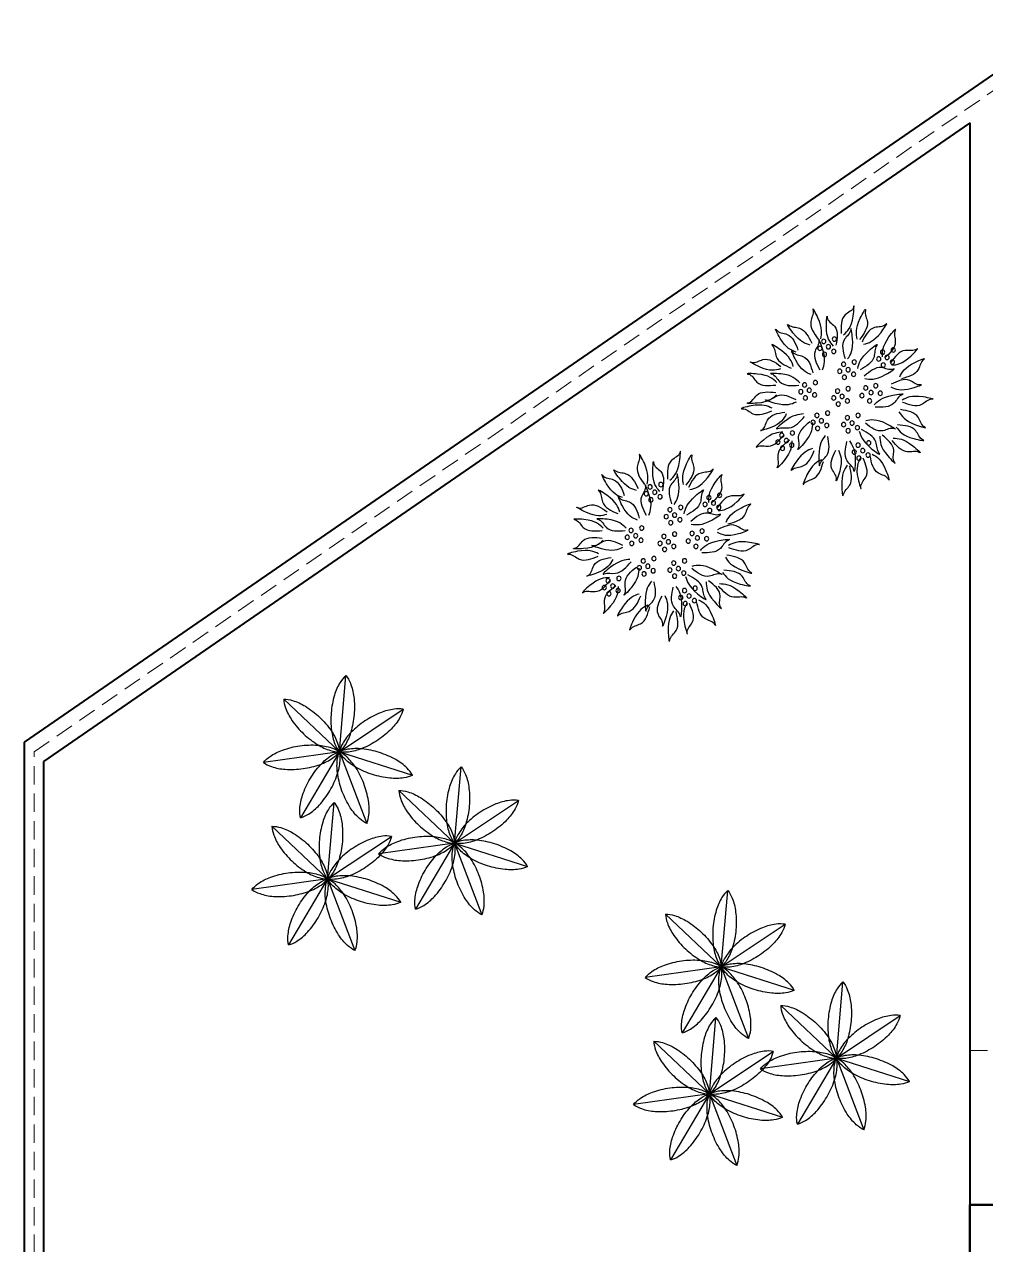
# Model space of a CAD drawing. Header units: millimetres. Extents: x 81693 to 98868, y 6565 to 11437.
# Drawn here: x 94479.4 to 94811.5, y 10644.3 to 11066 of the extents above; entities that cross this region are included whole.
import ezdxf

# ---------------------------------------------------------------- set-up
doc = ezdxf.new("R2010")
doc.units = ezdxf.units.MM
doc.linetypes.add('HIDDEN', pattern=[9.525, 6.35, -3.175])
for name, color, linetype, lineweight in [('Hachura', 1, 'Continuous', 9), ('Parede Baixa', 5, 'Continuous', 50), ('Parede Corte', 4, 'Continuous', 40), ('Projeção Cobertura', 2, 'HIDDEN', 20), ('Projeção Viga', 1, 'HIDDEN', 9)]:
    doc.layers.add(name, color=color, linetype=linetype, lineweight=lineweight)
doc.layers.add('MOLHO', color=114, linetype='Continuous')
doc.layers.add('paisajismo', color=7, linetype='Continuous')

# ---------------------------------------------------------------- blocks, each defined once
blk = doc.blocks.new('A$C375069E9')
at = {"layer": 'paisajismo', "color": 221}
for centre in [(1.295, 2.06), (0.523, 1.919), (1.305, 1.899), (1.375, 1.959), (1.436, 2.03), (1.486, 1.939), (0.533, 1.759), (0.603, 1.819), (0.663, 1.889), (0.713, 1.799), (1.034, 1.759), (1.426, 1.859), (0.653, 1.719), (1.044, 1.598), (1.115, 1.658), (1.175, 1.729), (1.225, 1.638), (0.753, 1.448), (0.884, 1.418), (1.165, 1.558), (1.546, 1.488), (1.687, 1.458), (0.693, 1.348), (0.814, 1.358), (0.934, 1.317), (1.115, 1.408), (1.195, 1.307), (1.255, 1.378), (1.305, 1.287), (1.556, 1.327), (1.626, 1.388), (1.677, 1.287), (1.737, 1.368), (0.834, 1.247), (1.125, 1.247), (1.245, 1.207), (0.984, 1.057), (1.064, 0.956), (1.125, 1.027), (1.175, 0.936), (1.386, 1.087), (1.466, 0.986), (1.526, 1.057), (1.576, 0.966), (0.994, 0.896), (1.115, 0.856), (1.396, 0.926), (1.516, 0.886), (1.847, 0.826), (1.988, 0.796), (0.844, 0.696), (0.984, 0.666), (1.857, 0.666), (1.927, 0.726), (1.978, 0.625), (2.038, 0.706), (0.854, 0.535), (0.924, 0.595), (0.974, 0.495), (1.034, 0.575)]:
    blk.add_circle(centre, 0.0284, dxfattribs=at)
at = {"layer": 'paisajismo', "color": 124}
for points in [[(0.998, 2.06), (0.956, 2.334), (0.888, 2.44), (0.889, 2.435), (0.863, 2.285), (0.965, 2.054)], [(1.176, 2.118), (1.049, 2.364), (1.042, 2.49), (1.043, 2.485), (1.153, 2.379), (1.207, 2.133)], [(1.475, 2.065), (1.512, 2.34), (1.578, 2.447), (1.577, 2.442), (1.606, 2.292), (1.509, 2.06)], [(0.912, 1.994), (0.683, 2.149), (0.616, 2.257), (0.62, 2.253), (0.767, 2.212), (0.932, 2.022)], [(1.308, 1.969), (1.401, 2.229), (1.391, 2.355), (1.391, 2.35), (1.296, 2.23), (1.275, 1.979)], [(1.614, 1.981), (1.84, 2.142), (1.904, 2.25), (1.9, 2.247), (1.754, 2.203), (1.593, 2.009)], [(0.664, 1.826), (0.579, 2.089), (0.495, 2.183), (0.497, 2.179), (0.495, 2.026), (0.632, 1.814)], [(1.122, 1.799), (1.058, 2.068), (1.082, 2.193), (1.082, 2.187), (1.163, 2.058), (1.156, 1.806)], [(1.453, 1.657), (1.451, 1.934), (1.501, 2.049), (1.5, 2.044), (1.55, 1.9), (1.487, 1.656)], [(1.798, 1.89), (2.008, 2.07), (2.062, 2.185), (2.059, 2.181), (1.917, 2.123), (1.775, 1.916)], [(0.543, 1.718), (0.292, 1.836), (0.209, 1.931), (0.213, 1.928), (0.366, 1.911), (0.558, 1.749)], [(0.988, 1.675), (0.841, 1.91), (0.737, 1.981), (0.74, 1.977), (0.775, 1.828), (0.959, 1.656)], [(1.602, 1.593), (1.803, 1.784), (1.851, 1.901), (1.848, 1.896), (1.709, 1.832), (1.578, 1.618)], [(1.836, 1.699), (2.004, 1.919), (2.114, 1.98), (2.111, 1.977), (2.062, 1.832), (1.862, 1.678)], [(0.438, 1.564), (0.237, 1.755), (0.118, 1.797), (0.122, 1.794), (0.194, 1.659), (0.415, 1.539)], [(2.005, 1.668), (2.28, 1.695), (2.39, 1.758), (2.385, 1.756), (2.236, 1.791), (2.001, 1.702)], [(0.896, 1.541), (0.624, 1.594), (0.52, 1.667), (0.525, 1.665), (0.677, 1.685), (0.903, 1.575)], [(1.751, 1.486), (2.002, 1.603), (2.129, 1.605), (2.124, 1.604), (2.013, 1.498), (1.765, 1.455)], [(2.053, 1.488), (2.306, 1.601), (2.432, 1.601), (2.427, 1.6), (2.315, 1.496), (2.066, 1.456)], [(0.553, 1.432), (0.276, 1.415), (0.158, 1.46), (0.163, 1.459), (0.305, 1.517), (0.551, 1.466)], [(0.405, 1.262), (0.131, 1.304), (0.009, 1.27), (0.015, 1.27), (0.151, 1.2), (0.401, 1.228)], [(0.773, 1.195), (0.528, 1.324), (0.402, 1.332), (0.407, 1.33), (0.513, 1.219), (0.758, 1.164)], [(1.8, 1.231), (2.076, 1.215), (2.195, 1.26), (2.189, 1.259), (2.047, 1.316), (1.801, 1.265)], [(2.055, 1.326), (2.31, 1.218), (2.436, 1.221), (2.431, 1.222), (2.317, 1.323), (2.067, 1.357)], [(0.447, 1.106), (0.23, 0.934), (0.107, 0.902), (0.112, 0.905), (0.195, 1.033), (0.426, 1.133)], [(2.115, 1.151), (2.39, 1.183), (2.511, 1.145), (2.506, 1.145), (2.367, 1.08), (2.118, 1.117)], [(0.883, 0.989), (0.609, 0.948), (0.503, 0.88), (0.508, 0.882), (0.658, 0.855), (0.889, 0.956)], [(1.585, 0.962), (1.685, 0.704), (1.775, 0.615), (1.772, 0.62), (1.766, 0.772), (1.617, 0.976)], [(1.701, 1.076), (1.958, 0.973), (2.046, 0.883), (2.041, 0.885), (1.889, 0.894), (1.687, 1.045)], [(1.928, 1.076), (2.139, 0.896), (2.26, 0.861), (2.255, 0.863), (2.177, 0.995), (1.949, 1.102)], [(0.483, 0.904), (0.251, 0.752), (0.126, 0.732), (0.131, 0.734), (0.226, 0.854), (0.465, 0.933)], [(0.969, 0.852), (0.812, 0.624), (0.705, 0.557), (0.708, 0.561), (0.75, 0.708), (0.941, 0.872)], [(1.972, 0.836), (2.229, 0.733), (2.317, 0.642), (2.312, 0.645), (2.16, 0.653), (1.958, 0.804)], [(0.524, 0.758), (0.266, 0.658), (0.177, 0.569), (0.181, 0.571), (0.334, 0.578), (0.537, 0.726)], [(0.698, 0.783), (0.595, 0.526), (0.504, 0.438), (0.507, 0.442), (0.516, 0.595), (0.667, 0.796)], [(1.098, 0.722), (1.022, 0.455), (1.04, 0.33), (1.041, 0.335), (1.128, 0.461), (1.131, 0.713)], [(1.416, 0.791), (1.501, 0.528), (1.488, 0.402), (1.487, 0.407), (1.396, 0.53), (1.383, 0.782)], [(1.856, 0.722), (1.956, 0.464), (2.046, 0.374), (2.043, 0.379), (2.037, 0.532), (1.888, 0.735)], [(0.798, 0.546), (0.619, 0.335), (0.583, 0.214), (0.585, 0.218), (0.717, 0.297), (0.825, 0.524)], [(0.953, 0.499), (0.985, 0.224), (0.947, 0.103), (0.948, 0.108), (0.882, 0.247), (0.919, 0.496)], [(1.244, 0.6), (1.226, 0.324), (1.271, 0.206), (1.27, 0.211), (1.328, 0.353), (1.278, 0.599)], [(1.582, 0.621), (1.799, 0.449), (1.858, 0.337), (1.854, 0.341), (1.71, 0.393), (1.56, 0.595)], [(1.128, 0.401), (1.199, 0.134), (1.18, 0.009), (1.179, 0.014), (1.094, 0.142), (1.095, 0.393)], [(1.466, 0.475), (1.657, 0.274), (1.699, 0.155), (1.696, 0.159), (1.561, 0.231), (1.441, 0.452)]]:
    blk.add_spline(points, degree=3, dxfattribs=at)
blk = doc.blocks.new('MOLHO1')
for q in [(-0.0735, 0.3723), (0.2453, 0.2896), (-0.3369, 0.1747), (-0.3466, -0.1545), (-0.0953, -0.3673), (0.2278, -0.3036), (0.3793, -0.0112)]:
    blk.add_line((0, 0), q)
for points in [[(-0.0735, 0.3723, 0.071554), (-0.0912, 0.3317, 0.064918), (-0.1008, 0.2629, 0.05107), (-0.0927, 0.1751, 0.05107)], [(-0.0735, 0.3723, -0.071554), (-0.0416, 0.3415, -0.064918), (-0.0066, 0.2815, -0.05107), (0.0192, 0.1972, -0.05107)], [(0.2453, 0.2896, 0.071554), (0.2024, 0.2781, 0.064918), (0.1427, 0.2427, 0.05107), (0.0791, 0.1816, 0.05107)], [(0.2453, 0.2896, -0.071554), (0.241, 0.2455, -0.064918), (0.2159, 0.1807, -0.05107), (0.1661, 0.108, -0.05107)], [(0.0791, 0.1816, 0.05107), (0.0293, 0.1089, 0.064918), (0.0043, 0.0441, 0.071554), (0, 0, 0.174779)], [(0.0192, 0.1972, -0.05107), (0.0273, 0.1094, -0.064918), (0.0177, 0.0406, -0.071554), (0, 0, -0.174779)], [(-0.3369, 0.1747, -0.071554), (-0.2929, 0.1803, -0.064918), (-0.2242, 0.1703, -0.05107), (-0.1422, 0.1379, -0.05107)], [(-0.3369, 0.1747, 0.071554), (-0.3162, 0.1355, 0.064918), (-0.2684, 0.0851, 0.05107), (-0.1947, 0.0367, 0.05107)], [(-0.1422, 0.1379, -0.05107), (-0.0685, 0.0896, -0.064918), (-0.0207, 0.0392, -0.071554), (0, 0, -0.174779)], [(-0.0927, 0.1751, 0.05107), (-0.0669, 0.0908, 0.064918), (-0.0318, 0.0309, 0.071554), (0, 0, 0.174779)], [(0.1661, 0.108, -0.05107), (0.1026, 0.0468, -0.064918), (0.0428, 0.0115, -0.071554), (0, 0, -0.174779)], [(-0.1965, -0.0252, -0.05107), (-0.1128, 0.0023, -0.064918), (-0.0436, 0.0082, -0.071554), (0, 0, -0.174779)], [(-0.1947, 0.0367, 0.05107), (-0.1127, 0.0043, 0.064918), (-0.044, -0.0057, 0.071554), (0, 0, 0.174779)], [(-0.1501, -0.1293, 0.05107), (-0.0737, -0.0854, 0.064918), (-0.023, -0.0379, 0.071554), (0, 0, 0.174779)], [(-0.1028, -0.1693, -0.05107), (-0.0721, -0.0867, -0.064918), (-0.0336, -0.0289, -0.071554), (0, 0, -0.174779)], [(0.0683, -0.186, -0.05107), (0.0228, -0.1105, -0.064918), (0.0017, -0.0443, -0.071554), (0, 0, -0.174779)], [(0.1913, 0.0514, 0.05107), (0.1034, 0.045, 0.064918), (0.0372, 0.0242, 0.071554), (0, 0, 0.174779)], [(0.188, -0.0626, -0.05107), (0.1006, -0.051, -0.064918), (0.0357, -0.0263, -0.071554), (0, 0, -0.174779)], [(0.1595, -0.1176, 0.05107), (0.0997, -0.0528, 0.064918), (0.0421, -0.014, 0.071554), (0, 0, 0.174779)], [(0.0075, -0.198, 0.05107), (0.0208, -0.1108, 0.064918), (0.0153, -0.0416, 0.071554), (0, 0, 0.174779)], [(0.3793, -0.0112, 0.071554), (0.3437, 0.0151, 0.064918), (0.2787, 0.0398, 0.05107), (0.1913, 0.0514, 0.05107)], [(-0.3466, -0.1545, -0.071554), (-0.3236, -0.1166, -0.064918), (-0.273, -0.0691, -0.05107), (-0.1965, -0.0252, -0.05107)], [(0.3793, -0.0112, -0.071554), (0.3422, -0.0354, -0.064918), (0.2759, -0.0562, -0.05107), (0.188, -0.0626, -0.05107)], [(0.2278, -0.3036, 0.071554), (0.2261, -0.2593, 0.064918), (0.2049, -0.1931, 0.05107), (0.1595, -0.1176, 0.05107)], [(-0.3466, -0.1545, 0.071554), (-0.3031, -0.1627, 0.064918), (-0.2339, -0.1568, 0.05107), (-0.1501, -0.1293, 0.05107)], [(-0.0953, -0.3673, -0.071554), (-0.1106, -0.3257, -0.064918), (-0.1162, -0.2565, -0.05107), (-0.1028, -0.1693, -0.05107)], [(-0.0953, -0.3673, 0.071554), (-0.0617, -0.3384, 0.064918), (-0.0232, -0.2806, 0.05107), (0.0075, -0.198, 0.05107)], [(0.2278, -0.3036, -0.071554), (0.1857, -0.2896, -0.064918), (0.1281, -0.2507, -0.05107), (0.0683, -0.186, -0.05107)]]:
    blk.add_lwpolyline(points, format="xyb")
blk = doc.blocks.new('VREG2')
at = {"layer": 'MOLHO', "xscale": 1.04751372467402, "yscale": 1.04751372467402, "zscale": 1.04751372467402, "rotation": 319.3896258453902}
blk.add_blockref('MOLHO1', (0.0043, -0.0462), dxfattribs=at)

msp = doc.modelspace()

# ---------------------------------------------------------------- linework, layer by layer
at = {"layer": 'Parede Baixa'}
for p in [(94889.4125, 10658.0542), (94806.0791, 10364.7209)]:
    msp.add_line(p, (94806.0791, 10658.0542), dxfattribs=at)
at = {"layer": 'Parede Corte'}
for p, q in [((94479.4125, 10418.0542), (94479.4125, 10817.9577)), ((94486.0791, 10418.0542), (94486.0791, 10811.2175))]:
    msp.add_line(p, q, dxfattribs=at)
for points in [[(94479.4125, 10817.9577), (95304.4725, 11386.8288)], [(94486.0791, 10811.2175), (94806.0791, 11031.8545), (94806.0791, 10658.0542)]]:
    msp.add_lwpolyline(points, dxfattribs=at)
at = {"layer": 'Projeção Cobertura'}
msp.add_line((95136.0791, 10711.3876), (94806.0791, 10711.3876), dxfattribs=at)
at = {"layer": 'Projeção Viga'}
for p, q in [((94482.7458, 10814.5795), (95312.6956, 11386.8288)), ((94482.7458, 8517.3264), (94482.7458, 10814.5795))]:
    msp.add_line(p, q, dxfattribs=at)

# ---------------------------------------------------------------- block references
at = {"color": 2, "xscale": -26.28785686290037, "yscale": 26.28785686290037, "zscale": 26.28785686290037}
for p in [(94793.339, 10903.0782), (94733.3525, 10852.816)]:
    msp.add_blockref('A$C375069E9', p, dxfattribs=at)
at = {"layer": 'Hachura'}
for p, xscale, yscale, zscale, rotation in [((94842.9278, 10937.5107), 66.66666666666653, 66.66666666666653, 66.66666666666653, 239.9999999999999), ((94842.8654, 10871.1471), 66.66666666666653, 66.66666666666653, 66.66666666666653, 239.9999999999999), ((94842.803, 10814.3416), 66.66666666666653, 66.66666666666653, 66.66666666666653, 239.9999999999999), ((94585.4371, 10813.2944), -66.66666666666663, 66.66666666666663, 66.66666666666663, 120), ((94625.2267, 10781.7328), -66.66666666666663, 66.66666666666663, 66.66666666666663, 120), ((94581.3689, 10769.3756), -66.66666666666663, 66.66666666666663, 66.66666666666663, 120), ((94842.926, 10751.3937), 66.66666666666653, 66.66666666666653, 66.66666666666653, 239.9999999999999), ((94717.3593, 10738.9816), -66.66666666666663, 66.66666666666663, 66.66666666666663, 120), ((94757.1489, 10707.4199), -66.66666666666663, 66.66666666666663, 66.66666666666663, 120), ((94713.2911, 10695.0627), -66.66666666666663, 66.66666666666663, 66.66666666666663, 120)]:
    msp.add_blockref('VREG2', p, dxfattribs=dict(at, xscale=xscale, yscale=yscale, zscale=zscale, rotation=rotation))

doc.saveas('drawing.dxf')
